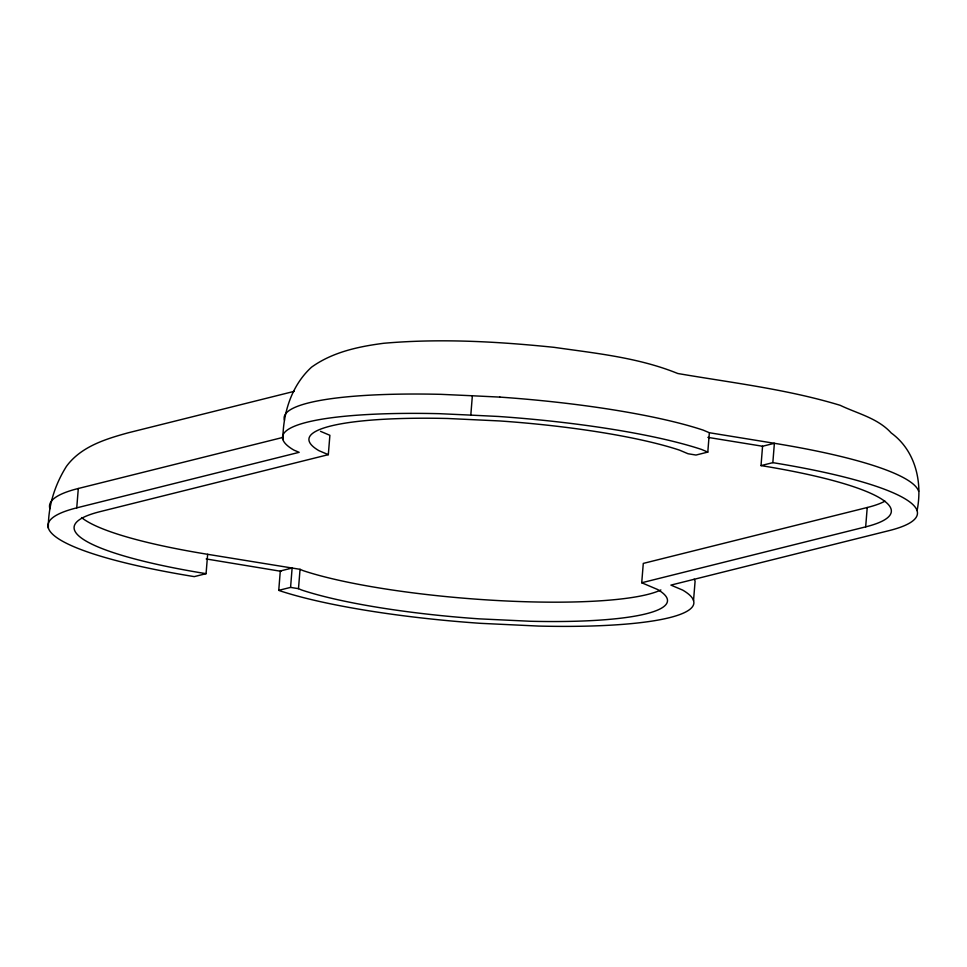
<?xml version="1.0" encoding="UTF-8"?>
<svg xmlns="http://www.w3.org/2000/svg" width="967" height="967" viewBox="0 0 967 967"><rect width="100%" height="100%" fill="white"/><g stroke="black" fill="none" stroke-linecap="round" stroke-linejoin="round"><path stroke-width="1.45" d="M48.35 528.091C48.12 506.007 54.793 484.938 66.457 466.336C80.962 446.585 105.403 439.091 128.007 432.853L294.186 391.357M81.554 517.563A241.484 39.852 4.6 0 0 207.639 554.309L206.08 573.673L194.258 576.622A267.738 44.192 4.6 0 1 76.744 507.856L78.303 488.492L283.15 437.35M282.884 439.502C282.98 412.945 291.538 385.446 311.543 367.17C332.588 352.048 358.527 346.549 383.754 343.273C440.468 338.305 497.534 341.532 554.055 347.334C595.684 353.293 638.534 357.548 677.782 373.504C732.14 382.811 787.259 389.254 840.19 405.318C857.644 413.671 877.806 418.143 891.236 432.986C915.592 450.731 922.699 482.243 917.091 510.636M278.75 590.341L280.297 570.989L292.119 568.028L290.571 587.392L278.75 590.341L279.548 590.68A226.205 37.338 4.6 0 0 480.72 623.34L538.571 626.072A226.205 37.338 4.6 0 0 682.666 590.088L670.905 585.108L889.011 530.641A264.716 43.696 4.6 0 0 772.838 462.649L761.017 465.598L762.564 446.246L774.386 443.297A264.716 43.696 4.6 0 1 918.65 491.284M884.95 501.16A238.462 39.357 4.6 0 1 867.23 507.506L643.285 563.41L641.725 582.763L657.584 589.495A199.734 32.963 4.6 0 1 530.351 621.261L479.269 618.856A199.734 32.963 4.6 0 1 301.656 590.015L298.489 588.673L300.048 569.321L207.639 554.309M206.08 573.673A241.484 39.852 4.6 0 1 100.084 511.64L328.321 454.659L329.88 435.307L320.512 431.33M76.744 507.856L299.154 452.326L293.871 450.09A228.756 37.761 4.6 0 1 439.465 413.683L470.808 415.121L472.355 395.769L499.927 397.111M693.532 600.555L695.092 581.191A226.205 37.338 4.6 0 0 694.137 579.185M328.321 454.659L318.953 450.682A202.333 33.398 4.6 0 1 447.794 418.493L499.673 420.947A202.333 33.398 4.6 0 1 679.547 450.151L688.057 453.753L695.974 455.046L707.796 452.097L709.355 432.733L703.214 430.134A228.756 37.761 4.6 0 0 499.83 397.099M772.838 462.649L774.386 443.297L709.355 432.733M641.725 582.763L865.67 526.858L867.23 507.506M472.355 395.769L441.025 394.343A228.756 37.761 4.6 0 0 284.467 420.149M470.808 415.121L498.38 416.463A228.695 37.749 4.6 0 1 701.643 449.486L707.796 452.097M707.88 437.374L762.564 446.246M206.189 558.95L281.107 571.328M290.571 587.392L298.489 588.673M300.048 569.321L303.203 570.663A199.734 32.963 4.6 0 0 498.803 600.604A199.734 32.963 4.6 0 0 660.872 589.943M49.909 508.727A267.738 44.192 4.6 0 1 78.303 488.492M761.017 465.598A238.462 39.357 4.6 0 1 865.67 526.858"/></g></svg>
